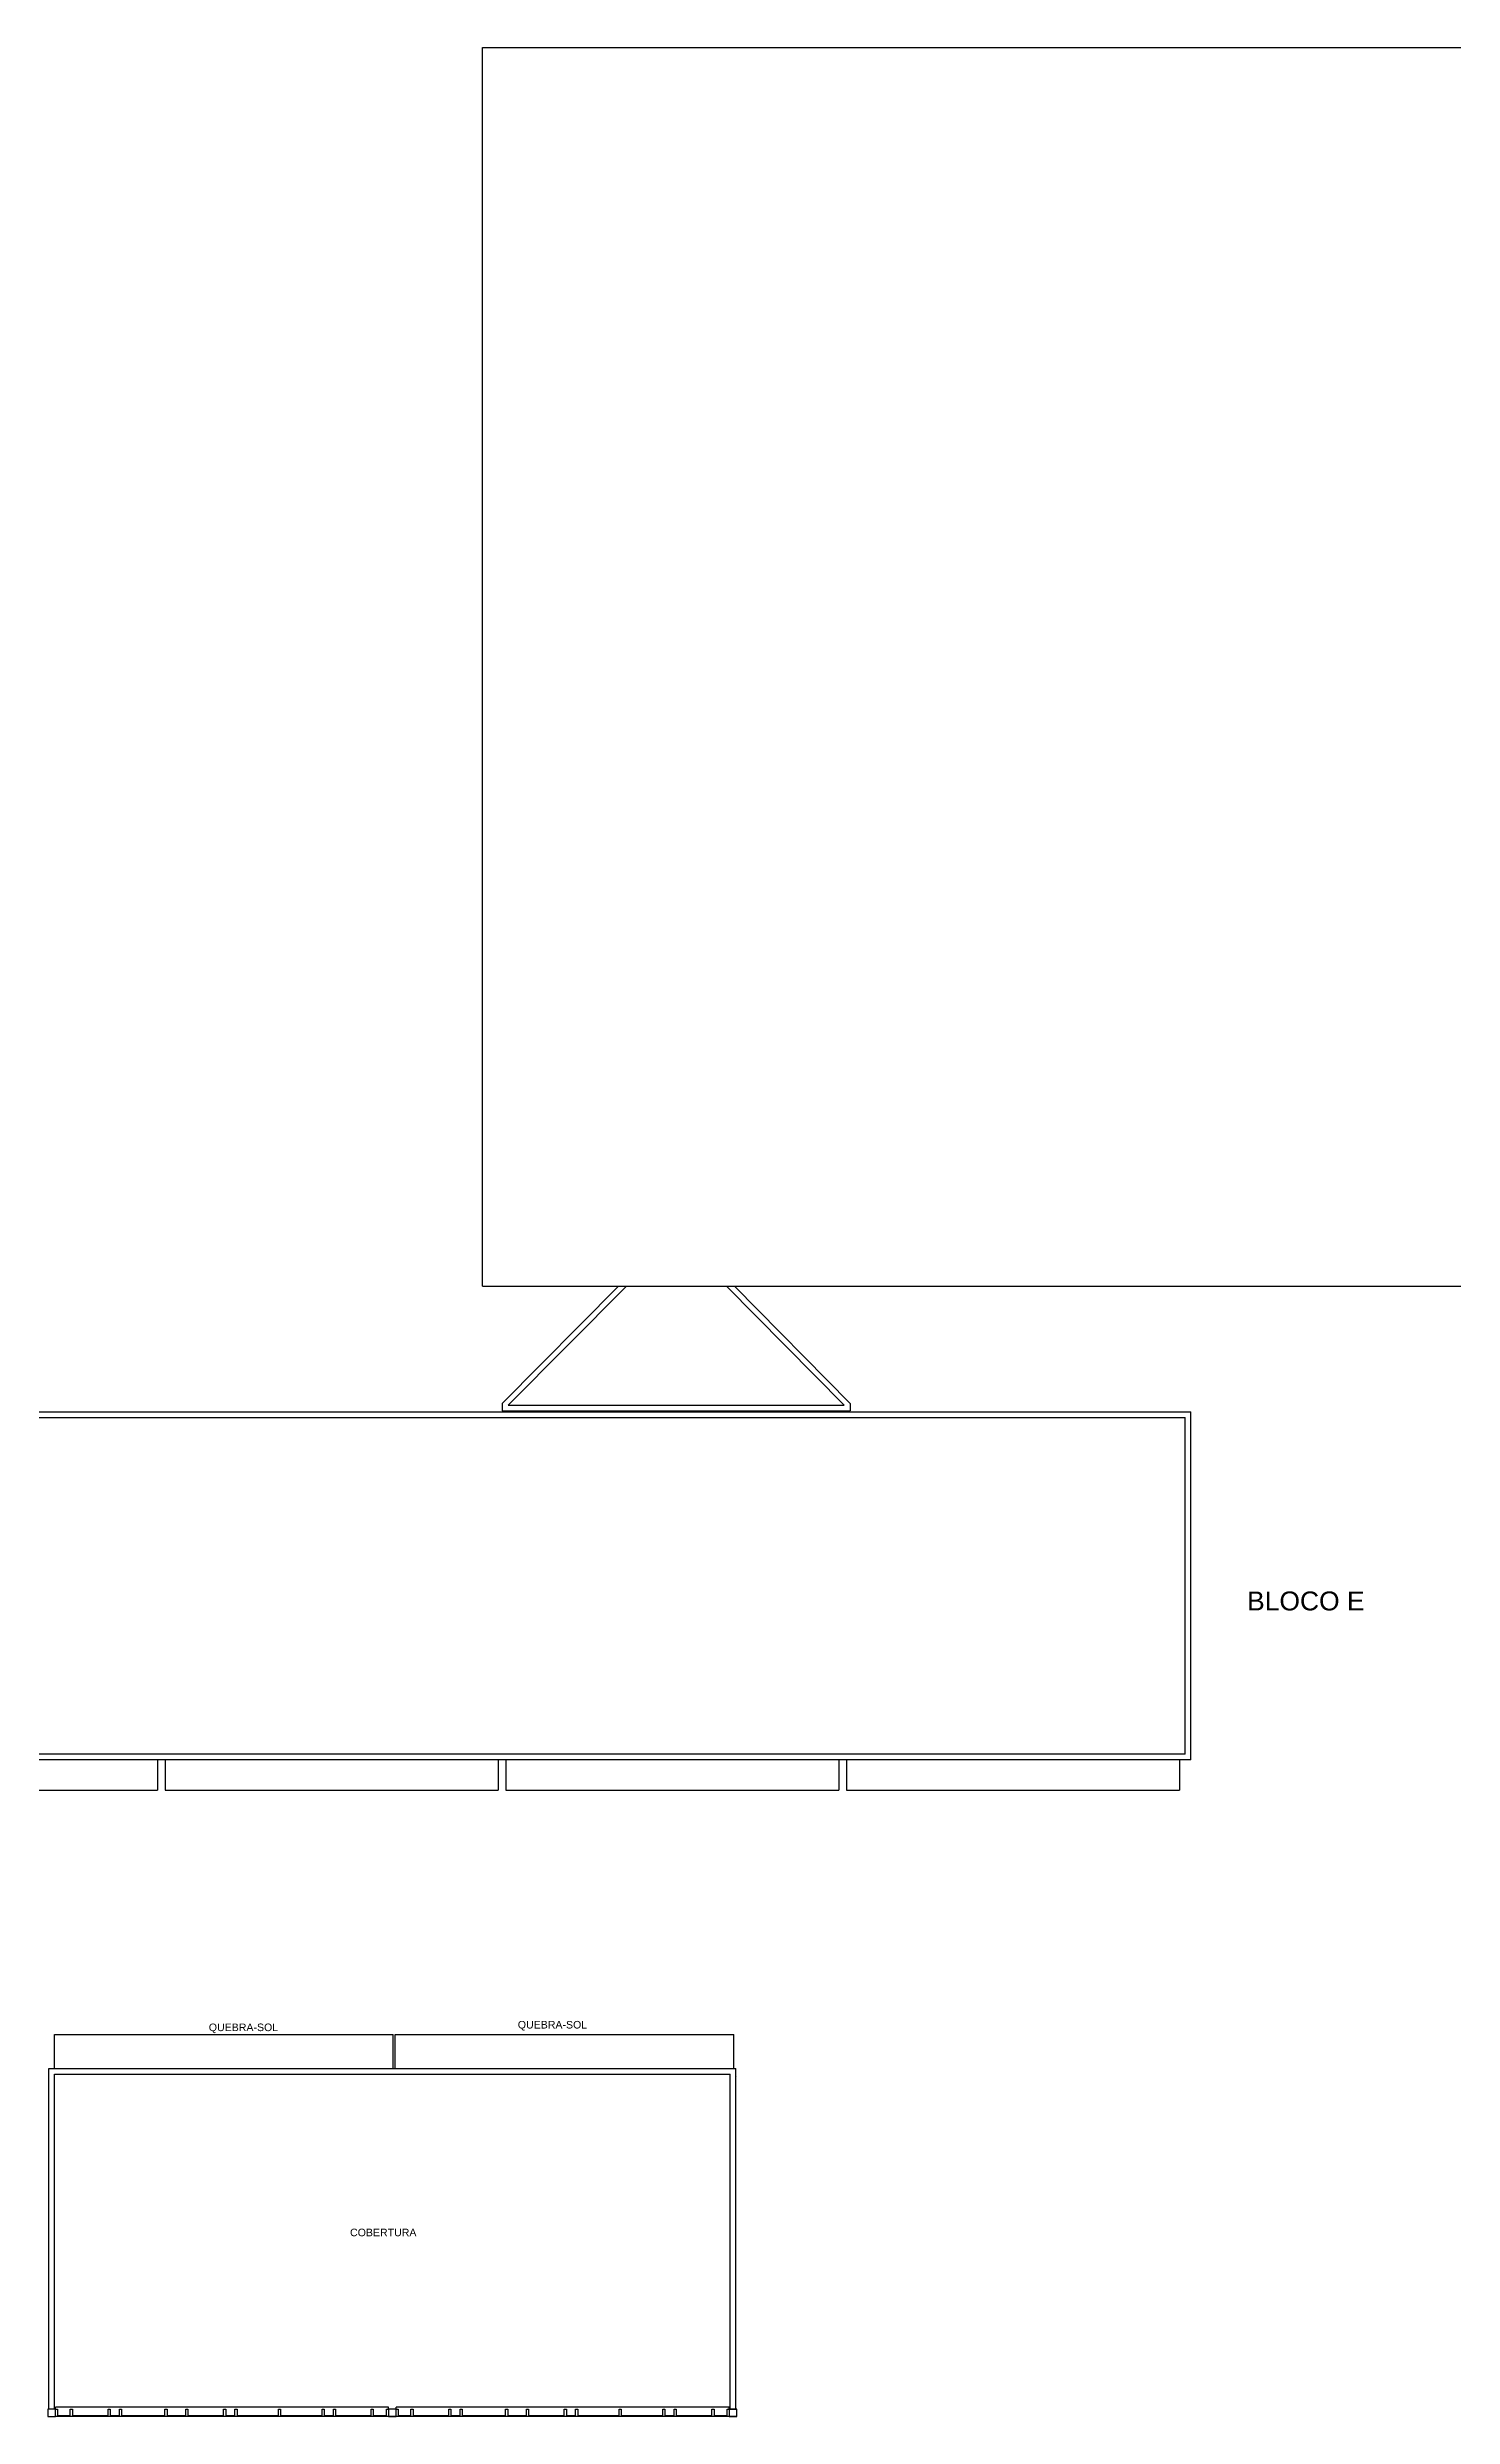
# Model space of a CAD drawing. Header units: millimetres. Extents: x 2280 to 2568, y 1267 to 1403.
# Drawn here: x 2388.1 to 2425.2, y 1340 to 1402.6 of the extents above; entities that cross this region are included whole.
import ezdxf

# ---------------------------------------------------------------- set-up
doc = ezdxf.new("R2010")
doc.units = ezdxf.units.MM
for name, color, linetype in [('ALV', 2, 'Continuous'), ('ESQ', 1, 'Continuous'), ('ESTRUT', 2, 'Continuous'), ('USO', 2, 'Continuous')]:
    doc.layers.add(name, color=color, linetype=linetype)
doc.styles.get("Standard").update_dxf_attribs({"font": 'arial.ttf'})

# ---------------------------------------------------------------- blocks, each defined once
blk = doc.blocks.new('ESQ9')
at = {"layer": 'ALV'}
blk.add_line((-0.2, 0), (0, 0), dxfattribs=at)
at = {"layer": 'ESQ'}
for p, q in [((0.055, 0), (8.745, 0)), ((0, -0.2), (0, -0.25)), ((0, -0.25), (8.8, -0.25)), ((0.055, -0.025), (0.4, -0.025)), ((0.455, -0.025), (1.4, -0.025)), ((1.455, -0.025), (1.7, -0.025)), ((1.755, -0.025), (2.85, -0.025)), ((2.905, -0.025), (4, -0.025)), ((4.055, -0.025), (4.3, -0.025)), ((4.355, -0.025), (5.3, -0.025)), ((5.355, -0.025), (5.85, -0.025)), ((5.905, -0.025), (7.05, -0.025)), ((7.105, -0.025), (7.35, -0.025)), ((7.405, -0.025), (8.35, -0.025)), ((8.405, -0.025), (8.745, -0.025)), ((8.8, -0.2), (8.8, -0.25))]:
    blk.add_line(p, q, dxfattribs=at)
for points in [[(0, 0), (0.055, 0), (0.055, -0.2), (0, -0.2)], [(0.4, 0), (0.455, 0), (0.455, -0.2), (0.4, -0.2)], [(1.4, 0), (1.455, 0), (1.455, -0.2), (1.4, -0.2)], [(1.7, 0), (1.755, 0), (1.755, -0.2), (1.7, -0.2)], [(2.85, 0), (2.905, 0), (2.905, -0.2), (2.85, -0.2)], [(4, 0), (4.055, 0), (4.055, -0.2), (4, -0.2)], [(4.3, 0), (4.355, 0), (4.355, -0.2), (4.3, -0.2)], [(5.3, 0), (5.355, 0), (5.355, -0.2), (5.3, -0.2)], [(5.85, 0), (5.905, 0), (5.905, -0.2), (5.85, -0.2)], [(7.05, 0), (7.105, 0), (7.105, -0.2), (7.05, -0.2)], [(7.35, 0), (7.405, 0), (7.405, -0.2), (7.35, -0.2)], [(8.35, 0), (8.405, 0), (8.405, -0.2), (8.35, -0.2)], [(8.745, 0), (8.8, 0), (8.8, -0.2), (8.745, -0.2)]]:
    blk.add_lwpolyline(points, close=True, dxfattribs=at)

msp = doc.modelspace()

# ---------------------------------------------------------------- linework, layer by layer
at = {"layer": 'ALV'}
for p, q in [((2399.614, 1402.589), (2462.364, 1402.589)), ((2399.614, 1369.839), (2399.614, 1402.589)), ((2399.614, 1369.839), (2462.364, 1369.839)), ((2400.132, 1366.742), (2403.207, 1369.839)), ((2400.294, 1366.692), (2403.419, 1369.839)), ((2406.06, 1369.839), (2409.171, 1366.692)), ((2406.271, 1369.839), (2409.332, 1366.742)), ((2400.132, 1366.742), (2400.132, 1366.542)), ((2400.294, 1366.692), (2409.171, 1366.692)), ((2409.332, 1366.742), (2409.332, 1366.542)), ((2382.132, 1366.522), (2418.332, 1366.522)), ((2382.282, 1366.372), (2418.182, 1366.372)), ((2400.132, 1366.542), (2409.332, 1366.542)), ((2418.182, 1357.472), (2418.182, 1366.372)), ((2418.332, 1357.322), (2418.332, 1366.522)), ((2418.332, 1357.322), (2382.132, 1357.322)), ((2418.182, 1357.472), (2382.282, 1357.472)), ((2391.029, 1357.322), (2391.029, 1356.522)), ((2391.229, 1357.322), (2391.229, 1356.522)), ((2400.029, 1357.322), (2400.029, 1356.522)), ((2400.229, 1357.322), (2400.229, 1356.522)), ((2409.029, 1357.322), (2409.029, 1356.522)), ((2409.229, 1357.322), (2409.229, 1356.522)), ((2418.029, 1357.322), (2418.029, 1356.522)), ((2382.229, 1356.522), (2391.029, 1356.522)), ((2391.229, 1356.522), (2400.029, 1356.522)), ((2400.229, 1356.522), (2409.029, 1356.522)), ((2409.229, 1356.522), (2418.029, 1356.522)), ((2388.307, 1350.058), (2397.257, 1350.058)), ((2388.307, 1349.158), (2388.307, 1350.058)), ((2397.257, 1349.159), (2397.257, 1350.058)), ((2397.307, 1350.058), (2406.257, 1350.058)), ((2397.307, 1349.158), (2397.307, 1350.058)), ((2406.257, 1349.158), (2406.257, 1350.058)), ((2388.157, 1340.158), (2388.157, 1349.158)), ((2388.157, 1349.158), (2406.307, 1349.158)), ((2406.307, 1340.158), (2406.307, 1349.158)), ((2388.307, 1340.158), (2388.307, 1349.008)), ((2388.307, 1349.008), (2406.157, 1349.008)), ((2406.157, 1340.158), (2406.157, 1349.008)), ((2406.332, 1348.958), (2406.332, 1348.958)), ((2406.132, 1340.158), (2406.332, 1340.158)), ((2406.137, 1340.158), (2406.332, 1340.158))]:
    msp.add_line(p, q, dxfattribs=at)
at = {"layer": 'ESTRUT'}
for points in [[(2388.332, 1340.158), (2388.132, 1340.158), (2388.132, 1339.958), (2388.332, 1339.958)], [(2397.332, 1340.158), (2397.132, 1340.158), (2397.132, 1339.958), (2397.332, 1339.958)], [(2406.332, 1340.158), (2406.132, 1340.158), (2406.132, 1339.958), (2406.332, 1339.958)]]:
    msp.add_lwpolyline(points, close=True, dxfattribs=at)

# ---------------------------------------------------------------- block references
at = {"layer": 'ALV', "rotation": 180}
for p in [(2397.132, 1339.958), (2406.132, 1339.958)]:
    msp.add_blockref('ESQ9', p, dxfattribs=at)

# ---------------------------------------------------------------- texts
at = {"layer": 'ALV'}
for s, p in [('QUEBRA-SOL', (2392.386, 1350.149)), ('QUEBRA-SOL', (2400.549, 1350.218)), ('COBERTURA', (2396.117, 1344.726))]:
    msp.add_text(s, height=0.2, dxfattribs=at).set_placement(p)
at = {"layer": 'USO'}
msp.add_text('BLOCO E ', height=0.5, dxfattribs=at).set_placement((2419.814, 1361.27))

doc.saveas('drawing.dxf')
